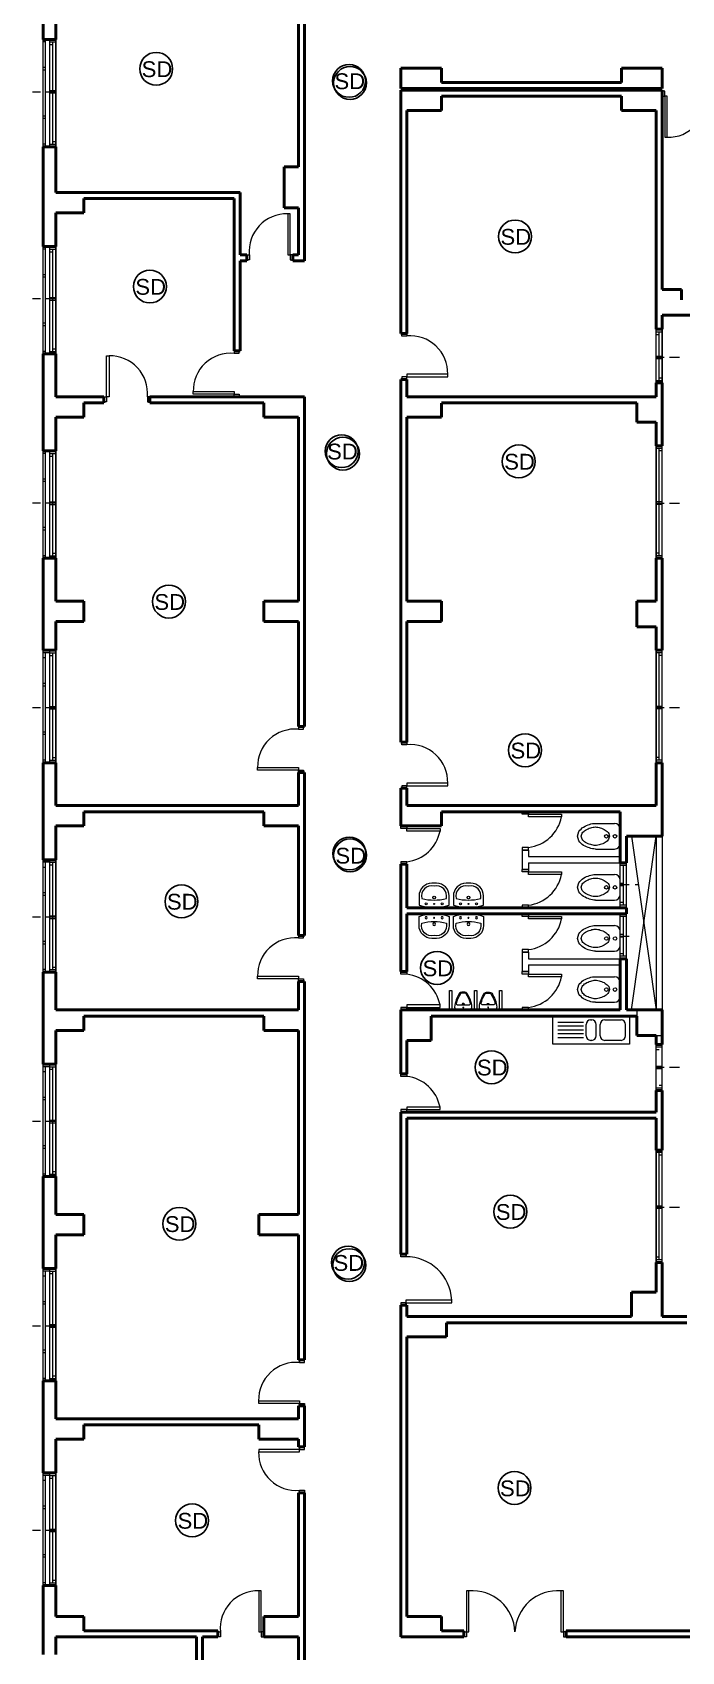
# Model space of a CAD drawing. Extents: x -24 to 119, y -16 to 95.
# Drawn here: x -0.21 to 12.5, y 9.56 to 41.25 of the extents above; entities that cross this region are included whole.
import ezdxf

# ---------------------------------------------------------------- set-up
doc = ezdxf.new("R2010")
doc.units = 0
doc.header["$LTSCALE"] = 0.8
doc.header["$MEASUREMENT"] = 0
doc.linetypes.add('HIDDEN', pattern=[0.375, 0.25, -0.125])
doc.layers.get('0').update_dxf_attribs({"linetype": 'CONTINUOUS', "lineweight": 20})
for name, color, linetype, lineweight in [('2-COL', 6, 'CONTINUOUS', 20), ('DOOR', 1, 'CONTINUOUS', 20), ('WALL Part', 3, 'CONTINUOUS', 20), ('Walls', 1, 'CONTINUOUS', 50), ('WC', 3, 'CONTINUOUS', 20), ('WIN', 1, 'CONTINUOUS', 15)]:
    doc.layers.add(name, color=color, linetype=linetype, lineweight=lineweight)
doc.layers.add('FAS', color=4, linetype='CONTINUOUS')
doc.styles.add('ROMANS', font='arial.ttf', dxfattribs={"width": 1.15, "height": 0.2})

# ---------------------------------------------------------------- blocks, each defined once
blk = doc.blocks.new('BD2')
for p, q in [((0.09, 0), (-0.09, 0)), ((-0.162, -0.315), (-0.162, -0.072)), ((0.162, -0.315), (0.162, -0.072))]:
    blk.add_line(p, q)
blk.add_lwpolyline([(-0.117, -0.315, -0.090619), (-0.106, -0.255, -0.076271), (-0.078, -0.19, -0.09883), (-0.036, -0.145), (-0.001, -0.136), (0.039, -0.148, -0.099446), (0.078, -0.19, -0.076271), (0.106, -0.255, -0.090619), (0.117, -0.315, -0.090619), (0.106, -0.375, -0.076271), (0.078, -0.44, -0.099446), (0.039, -0.482), (0, -0.494), (-0.039, -0.482, -0.099446), (-0.078, -0.44, -0.076271), (-0.106, -0.375, -0.090619)], format="xyb", close=True)
blk.add_lwpolyline([(0.162, -0.315, -0.000019), (0.162, -0.315, -0.087733), (0.149, -0.389, -0.074053), (0.116, -0.464, -0.109817), (0.058, -0.523), (0, -0.541), (-0.058, -0.523, -0.109817), (-0.116, -0.464, -0.074053), (-0.149, -0.389, -0.087733), (-0.162, -0.315, -0.087733)], format="xyb")
for centre in [(0.001, -0.067), (0.001, -0.176)]:
    blk.add_circle(centre, 0.0225)
for centre, start, end in [((-0.09, -0.072), 90, 180), ((0.09, -0.072), 360, 90)]:
    blk.add_arc(centre, 0.072, start, end)
blk = doc.blocks.new('A$C45795200')
for p, q in [((0, 0.12), (0, -0.12)), ((0.063, 0), (0.037, 0)), ((0.05, 0), (0.05, 0.011)), ((0.05, 0.011), (0.05, -0.012)), ((0.1, 0.114), (0.1, -0.114)), ((0.33, -0.03), (0.33, 0.03)), ((0.35, -0.03), (0.35, 0.03)), ((0, -0.044), (-0.007, -0.044))]:
    blk.add_line(p, q)
blk.add_circle((0.05, 0), 0.00697)
for centre, radius, start, end in [((0.05, 0.12), 0.05, 84.4274, 180), ((-0.002, -0.415), 0.588, 55.7905, 84.4274), ((0.154, 0.091), 0.0582, 73.8512, 157.0754), ((0.104, 0), 0.0245, 260.8971, 99.1029), ((0.104, 0), 0.0225, 260.8971, 99.1029), ((-0.002, -0.415), 0.568, 55.7905, 77.4754), ((0.3, 0.03), 0.03, 360, 55.7905), ((0.3, 0.03), 0.05, 360, 55.7905), ((0.05, -0.12), 0.05, 180, 275.5726), ((-0.002, 0.415), 0.588, 275.5726, 304.2095), ((0.154, -0.091), 0.0582, 202.9246, 286.1488), ((-0.002, 0.415), 0.568, 282.5246, 304.2095), ((0.3, -0.03), 0.03, 304.2095, 360), ((0.3, -0.03), 0.05, 304.2095, 360)]:
    blk.add_arc(centre, radius, start, end)
blk = doc.blocks.new('A$C455E5B58')
for p, q in [((0.045, 0.48), (-0.045, 0.48)), ((-0.295, 0.23), (-0.295, 0.05)), ((0.295, 0.05), (0.295, 0.23))]:
    blk.add_line(p, q)
for centre, radius in [((-0.158, 0.075), 0.02), ((0, 0.2), 0.025), ((0, 0.075), 0.01), ((0.158, 0.075), 0.02)]:
    blk.add_circle(centre, radius)
for centre, radius, start, end in [((-0.045, 0.23), 0.25, 90, 180), ((-0.045, 0.23), 0.2, 76.9971, 193.7173), ((0.045, 0.23), 0.2, 346.2827, 103.0029), ((0.045, 0.23), 0.25, 0, 90), ((0, 0.895), 0.895, 250.7605, 289.2395), ((0, 1.045), 0.895, 254.4967, 285.5033)]:
    blk.add_arc(centre, radius, start, end)

msp = doc.modelspace()

# ---------------------------------------------------------------- linework, layer by layer
at = {"layer": '2-COL'}
msp.add_lwpolyline([(11.62, 21.62), (12.12, 21.62), (12.12, 22.12), (11.62, 22.12)], close=True, dxfattribs=at)
at = {"layer": 'DOOR'}
for p, q in [((12.17, 40.1), (12.12, 40.1)), ((12.12, 40), (12.17, 40)), ((12.17, 40), (12.17, 40.1)), ((3.988, 36.898), (4.038, 36.898)), ((4.038, 36.798), (3.988, 36.798)), ((4.038, 36.898), (4.038, 36.798)), ((4.888, 36.898), (4.838, 36.898)), ((4.838, 36.898), (4.838, 36.798)), ((4.838, 36.798), (4.888, 36.798)), ((7.02, 35.309), (7.02, 35.359)), ((7.12, 35.309), (7.02, 35.309)), ((7.12, 35.359), (7.12, 35.309)), ((3.74, 35.02), (3.74, 34.97)), ((3.74, 34.97), (3.84, 34.97)), ((3.84, 34.97), (3.84, 35.02)), ((7.02, 34.509), (7.02, 34.459)), ((7.12, 34.509), (7.02, 34.509)), ((7.12, 34.459), (7.12, 34.509)), ((1.192, 34.12), (1.242, 34.12)), ((1.242, 34.02), (1.192, 34.02)), ((1.242, 34.12), (1.242, 34.02)), ((2.092, 34.12), (2.042, 34.12)), ((2.042, 34.12), (2.042, 34.02)), ((2.042, 34.02), (2.092, 34.02)), ((3.74, 34.12), (3.74, 34.17)), ((3.74, 34.17), (3.84, 34.17)), ((3.84, 34.17), (3.84, 34.12)), ((5, 27.664), (5, 27.614)), ((5, 27.614), (5.1, 27.614)), ((5.1, 27.614), (5.1, 27.664)), ((7.02, 27.309), (7.02, 27.359)), ((7.12, 27.309), (7.02, 27.309)), ((7.12, 27.359), (7.12, 27.309)), ((5, 26.764), (5, 26.814)), ((5, 26.814), (5.1, 26.814)), ((5.1, 26.814), (5.1, 26.764)), ((7.02, 26.509), (7.02, 26.459)), ((7.12, 26.509), (7.02, 26.509)), ((7.12, 26.459), (7.12, 26.509)), ((9.38, 25.95), (9.38, 26)), ((9.5, 26), (9.5, 25.95)), ((7, 25.67), (7, 25.72)), ((7.12, 25.67), (7, 25.67)), ((7.12, 25.72), (7.12, 25.67)), ((9.5, 25.95), (9.38, 25.95)), ((9.38, 25.3), (9.38, 25.25)), ((9.5, 25.3), (9.38, 25.3)), ((9.5, 25.25), (9.5, 25.3)), ((7, 25.02), (7, 24.97)), ((7.12, 25.02), (7, 25.02)), ((7.12, 24.97), (7.12, 25.02)), ((9.38, 24.82), (9.38, 24.87)), ((9.5, 24.82), (9.38, 24.82)), ((9.5, 24.87), (9.5, 24.82)), ((9.38, 24.17), (9.38, 24.12)), ((9.5, 24.17), (9.38, 24.17)), ((9.5, 24.12), (9.5, 24.17)), ((9.38, 23.95), (9.38, 24)), ((9.5, 23.95), (9.38, 23.95)), ((9.5, 24), (9.5, 23.95)), ((5, 23.579), (5, 23.529)), ((5, 23.529), (5.1, 23.529)), ((5.1, 23.529), (5.1, 23.579)), ((9.38, 23.3), (9.38, 23.25)), ((9.5, 23.3), (9.38, 23.3)), ((9.5, 23.25), (9.5, 23.3)), ((7, 22.82), (7, 22.87)), ((7.12, 22.82), (7, 22.82)), ((7.12, 22.87), (7.12, 22.82)), ((9.38, 22.82), (9.38, 22.87)), ((9.5, 22.82), (9.38, 22.82)), ((9.5, 22.87), (9.5, 22.82)), ((5, 22.679), (5, 22.729)), ((5, 22.729), (5.1, 22.729)), ((5.1, 22.729), (5.1, 22.679)), ((7, 22.17), (7, 22.12)), ((7.12, 22.17), (7, 22.17)), ((7.12, 22.12), (7.12, 22.17)), ((9.38, 22.17), (9.38, 22.12)), ((9.5, 22.17), (9.38, 22.17)), ((9.5, 22.12), (9.5, 22.17)), ((7, 20.82), (7, 20.87)), ((7.12, 20.82), (7, 20.82)), ((7.12, 20.87), (7.12, 20.82)), ((7, 20.17), (7, 20.12)), ((7.12, 20.17), (7, 20.17)), ((7.12, 20.12), (7.12, 20.17)), ((7, 17.291), (7, 17.341)), ((7.1, 17.291), (7, 17.291)), ((7.1, 17.341), (7.1, 17.291)), ((7, 16.391), (7, 16.341)), ((7.1, 16.391), (7, 16.391)), ((7.1, 16.341), (7.1, 16.391)), ((5.02, 15.27), (5.02, 15.22)), ((5.02, 15.22), (5.12, 15.22)), ((5.12, 15.22), (5.12, 15.27)), ((5.02, 14.37), (5.02, 14.42)), ((5.02, 14.42), (5.12, 14.42)), ((5.12, 14.42), (5.12, 14.37)), ((5.02, 13.57), (5.02, 13.52)), ((5.02, 13.52), (5.12, 13.52)), ((5.12, 13.52), (5.12, 13.57)), ((5.02, 12.67), (5.02, 12.72)), ((5.02, 12.72), (5.12, 12.72)), ((5.12, 12.72), (5.12, 12.67)), ((3.42, 9.95), (3.47, 9.95)), ((3.47, 9.85), (3.42, 9.85)), ((3.47, 9.95), (3.47, 9.85)), ((4.32, 9.95), (4.27, 9.95)), ((4.27, 9.95), (4.27, 9.85)), ((4.27, 9.85), (4.32, 9.85)), ((8.237, 9.95), (8.287, 9.95)), ((8.287, 9.85), (8.237, 9.85)), ((8.287, 9.95), (8.287, 9.85)), ((10.237, 9.95), (10.187, 9.95)), ((10.187, 9.95), (10.187, 9.85)), ((10.187, 9.85), (10.237, 9.85))]:
    msp.add_line(p, q, dxfattribs=at)
for points in [[(12.17, 39.2), (12.22, 39.2), (12.22, 40), (12.17, 40)], [(4.838, 37.698), (4.788, 37.698), (4.788, 36.898), (4.838, 36.898)], [(1.242, 34.92), (1.292, 34.92), (1.292, 34.12), (1.242, 34.12)], [(7.92, 34.509), (7.92, 34.559), (7.12, 34.559), (7.12, 34.509)], [(2.94, 34.17), (2.94, 34.22), (3.74, 34.22), (3.74, 34.17)], [(4.2, 26.814), (4.2, 26.864), (5, 26.864), (5, 26.814)], [(7.92, 26.509), (7.92, 26.559), (7.12, 26.559), (7.12, 26.509)], [(7.77, 25.67), (7.77, 25.62), (7.12, 25.62), (7.12, 25.67)], [(10.15, 25.95), (10.15, 25.9), (9.5, 25.9), (9.5, 25.95)], [(10.15, 24.82), (10.15, 24.77), (9.5, 24.77), (9.5, 24.82)], [(10.15, 23.95), (10.15, 23.9), (9.5, 23.9), (9.5, 23.95)], [(10.15, 22.82), (10.15, 22.77), (9.5, 22.77), (9.5, 22.82)], [(4.2, 22.729), (4.2, 22.779), (5, 22.779), (5, 22.729)], [(7.77, 22.17), (7.77, 22.22), (7.12, 22.22), (7.12, 22.17)], [(7.77, 20.17), (7.77, 20.22), (7.12, 20.22), (7.12, 20.17)], [(8, 16.391), (8, 16.441), (7.1, 16.441), (7.1, 16.391)], [(4.22, 14.42), (4.22, 14.47), (5.02, 14.47), (5.02, 14.42)], [(4.22, 13.52), (4.22, 13.47), (5.02, 13.47), (5.02, 13.52)], [(4.27, 10.75), (4.22, 10.75), (4.22, 9.95), (4.27, 9.95)], [(8.337, 10.75), (8.287, 10.75), (8.287, 9.95), (8.337, 9.95)], [(10.187, 10.75), (10.137, 10.75), (10.137, 9.95), (10.187, 9.95)]]:
    msp.add_lwpolyline(points, close=True, dxfattribs=at)
for centre, radius, start, end in [((12.24, 39.932), 0.733, 268.4075, 5.2877), ((4.767, 36.966), 0.733, 88.4075, 185.2877), ((7.188, 34.58), 0.733, 358.4075, 95.2877), ((1.312, 34.188), 0.733, 354.7123, 91.5925), ((3.672, 34.24), 0.733, 84.7123, 181.5925), ((4.932, 26.884), 0.733, 84.7123, 181.5925), ((7.188, 26.58), 0.733, 358.4075, 95.2877), ((9.41, 26.05), 0.755, 276.8684, 348.5504), ((7.03, 25.77), 0.755, 276.8684, 348.5504), ((9.41, 24.92), 0.755, 276.8684, 348.5504), ((9.41, 24.05), 0.755, 276.8684, 348.5504), ((4.932, 22.799), 0.733, 84.7123, 181.5925), ((7.03, 22.07), 0.755, 11.4496, 83.1316), ((9.41, 22.92), 0.755, 276.8684, 348.5504), ((7.03, 20.07), 0.755, 11.4496, 83.1316), ((7.101, 16.391), 0.9, 3.1847, 90.0885), ((4.952, 14.49), 0.733, 84.7123, 181.5925), ((4.952, 13.45), 0.733, 178.4075, 275.2877), ((4.2, 10.018), 0.733, 88.4075, 185.2877), ((8.403, 9.918), 0.835, 2.2138, 94.5192), ((10.072, 9.918), 0.835, 85.4808, 177.7862)]:
    msp.add_arc(centre, radius, start, end, dxfattribs=at)
at = {"layer": 'FAS'}
for centre in [(2.214, 40.538), (5.989, 40.302), (6.008, 40.261), (9.239, 37.257), (2.091, 36.277), (5.845, 33.055), (5.869, 33.006), (9.312, 32.855), (2.464, 30.111), (9.435, 27.202), (5.996, 25.181), (6.008, 25.146), (2.709, 24.244), (7.712, 22.942), (8.778, 20.999), (9.147, 18.172), (2.668, 17.935), (5.97, 17.175), (5.994, 17.126), (9.229, 12.765), (2.917, 12.13)]:
    msp.add_circle(centre, 0.322, dxfattribs=at)
at = {"layer": 'WALL Part'}
for p, q in [((9.38, 25.25), (9.38, 24.87)), ((9.38, 25.25), (9.5, 25.25)), ((9.38, 25.25), (9.38, 24.87)), ((9.5, 25.25), (9.38, 25.25)), ((9.38, 25.25), (9.5, 25.25)), ((9.5, 25.25), (9.38, 25.25)), ((9.5, 25.25), (9.5, 25.12)), ((9.5, 25.12), (11.3, 25.12)), ((9.38, 24.87), (9.5, 24.87)), ((9.38, 24.87), (9.5, 24.87)), ((9.5, 24.87), (9.38, 24.87)), ((9.5, 25), (11.3, 25)), ((9.5, 25), (9.5, 24.87)), ((9.38, 23.25), (9.38, 22.87)), ((9.38, 23.25), (9.5, 23.25)), ((9.38, 23.25), (9.38, 22.87)), ((9.38, 23.25), (9.5, 23.25)), ((9.5, 23.25), (9.38, 23.25)), ((9.38, 23.25), (9.5, 23.25)), ((9.5, 23.25), (9.38, 23.25)), ((9.5, 23.25), (9.5, 23.12)), ((9.38, 22.87), (9.5, 22.87)), ((9.38, 22.87), (9.5, 22.87)), ((9.38, 22.87), (9.5, 22.87)), ((9.5, 22.87), (9.38, 22.87)), ((9.5, 23.12), (11.3, 23.12)), ((9.5, 23), (11.3, 23)), ((9.5, 23), (9.5, 22.87))]:
    msp.add_line(p, q, dxfattribs=at)
at = {"layer": 'Walls'}
for p, q in [((0, 42.11), (0, 41.113)), ((5.12, 42.11), (5.12, 36.778)), ((0.25, 41.71), (0.25, 41.113)), ((5, 41.71), (5, 38.62)), ((0, 41.113), (0.25, 41.113)), ((0.25, 41.113), (0.13, 41.113)), ((0.25, 41.113), (0.13, 41.113)), ((7.8, 40.55), (7, 40.55)), ((7, 40.55), (7, 40.15)), ((7.8, 40.27), (7.8, 40.55)), ((7.8, 40.27), (11.32, 40.27)), ((11.32, 40.27), (11.32, 40.55)), ((11.32, 40.55), (12.12, 40.55)), ((12.12, 40.55), (12.12, 40.15)), ((7, 40.15), (12.12, 40.15)), ((7, 35.359), (7, 40.12)), ((12.12, 40.12), (7, 40.12)), ((11.32, 40), (7.8, 40)), ((7.8, 40), (7.8, 39.72)), ((11.32, 39.72), (11.32, 40)), ((12.12, 40.12), (12.12, 36.22)), ((7.12, 35.359), (7.12, 39.72)), ((7.8, 39.72), (7.12, 39.72)), ((12, 39.72), (11.32, 39.72)), ((12, 39.72), (12, 35.44)), ((0, 39.013), (0, 37.059)), ((0.25, 39.013), (0, 39.013)), ((0.25, 39.013), (0.13, 39.013)), ((0.13, 39.013), (0.25, 39.013)), ((0.25, 39.013), (0.25, 38.12)), ((5, 38.62), (4.72, 38.62)), ((4.72, 38.62), (4.72, 37.82)), ((0.25, 38.12), (3.86, 38.12)), ((3.86, 38.12), (3.86, 36.898)), ((0.25, 37.72), (0.25, 37.059)), ((0.8, 37.72), (0.25, 37.72)), ((0.8, 38), (3.74, 38)), ((0.8, 38), (0.8, 37.72)), ((3.74, 38), (3.74, 35.02)), ((4.72, 37.82), (5, 37.82)), ((5, 37.82), (5, 36.898)), ((0, 37.059), (0.25, 37.059)), ((0.25, 37.059), (0.13, 37.059)), ((0.25, 37.059), (0.13, 37.059)), ((3.988, 36.898), (3.86, 36.898)), ((3.988, 36.778), (3.86, 36.778)), ((3.86, 36.778), (3.86, 35.02)), ((3.988, 36.778), (3.988, 36.898)), ((4.888, 36.898), (4.888, 36.778)), ((4.888, 36.898), (5, 36.898)), ((4.888, 36.778), (5.12, 36.778)), ((12.5, 36.22), (12.12, 36.22)), ((12.5, 36.02), (12.5, 36.22)), ((12.12, 35.72), (12.12, 35.44)), ((12.12, 35.72), (14.145, 35.72)), ((7, 35.359), (7.12, 35.359)), ((12, 35.44), (12.12, 35.44)), ((12.12, 35.44), (12, 35.44)), ((12.12, 35.44), (12, 35.44)), ((12.12, 35.44), (12, 35.44)), ((12, 35.44), (12.12, 35.44)), ((12.12, 35.44), (12, 35.44)), ((12.12, 35.44), (12, 35.44)), ((0, 34.959), (0, 33.059)), ((0.25, 34.959), (0, 34.959)), ((0.25, 34.959), (0.13, 34.959)), ((0.13, 34.959), (0.25, 34.959)), ((0.25, 34.959), (0.25, 34.12)), ((3.86, 35.02), (3.74, 35.02)), ((7, 27.359), (7, 34.459)), ((7.12, 34.459), (7, 34.459)), ((7.12, 34.12), (7.12, 34.459)), ((12, 34.39), (12.12, 34.39)), ((12.12, 34.39), (12, 34.39)), ((12.12, 34.39), (12, 34.39)), ((12.12, 34.39), (12, 34.39)), ((12, 34.39), (12.12, 34.39)), ((12.12, 34.39), (12, 34.39)), ((12, 34.39), (12.12, 34.39)), ((12, 34.39), (12, 34.12)), ((12.12, 34.39), (12.12, 33.159)), ((1.192, 34.12), (0.25, 34.12)), ((1.192, 34), (0.8, 34)), ((0.8, 34), (0.8, 33.72)), ((1.192, 34.12), (1.192, 34)), ((5.12, 34.12), (2.092, 34.12)), ((2.092, 34), (2.092, 34.12)), ((4.32, 34), (2.092, 34)), ((3.74, 34.12), (3.86, 34.12)), ((4.32, 33.72), (4.32, 34)), ((5.12, 34.12), (5.12, 27.664)), ((7.12, 34.12), (12, 34.12)), ((7.8, 34), (11.62, 34)), ((7.8, 33.997), (7.8, 33.72)), ((11.62, 33.62), (11.62, 34)), ((0.25, 33.72), (0.25, 33.059)), ((0.8, 33.72), (0.25, 33.72)), ((5, 33.72), (4.32, 33.72)), ((5, 33.72), (5, 30.12)), ((7.12, 30.12), (7.12, 33.72)), ((7.8, 33.72), (7.12, 33.72)), ((12, 33.62), (11.62, 33.62)), ((12, 33.62), (12, 33.159)), ((0, 33.059), (0.25, 33.059)), ((0.25, 33.059), (0.13, 33.059)), ((0.25, 33.059), (0.13, 33.059)), ((12.12, 33.159), (12, 33.159)), ((12, 33.159), (12.12, 33.159)), ((12, 33.159), (12.12, 33.159)), ((0, 30.959), (0, 29.159)), ((0.25, 30.959), (0, 30.959)), ((0.25, 30.959), (0.13, 30.959)), ((0.13, 30.959), (0.25, 30.959)), ((0.25, 30.959), (0.25, 30.12)), ((12, 30.959), (12, 30.12)), ((12, 30.959), (12.12, 30.959)), ((12, 30.959), (12.12, 30.959)), ((12.12, 30.959), (12, 30.959)), ((12.12, 30.959), (12.12, 29.159)), ((0.25, 30.12), (0.8, 30.12)), ((0.8, 30.12), (0.8, 29.72)), ((5, 30.12), (4.32, 30.12)), ((4.32, 30.12), (4.32, 29.72)), ((7.12, 30.12), (7.8, 30.12)), ((7.8, 30.12), (7.8, 29.72)), ((12, 30.12), (11.62, 30.12)), ((11.62, 30.12), (11.62, 29.62)), ((0.25, 29.72), (0.25, 29.159)), ((0.8, 29.72), (0.25, 29.72)), ((4.32, 29.72), (5, 29.72)), ((5, 29.72), (5, 27.664)), ((7.12, 27.359), (7.12, 29.72)), ((7.8, 29.72), (7.12, 29.72)), ((11.62, 29.62), (12, 29.62)), ((12, 29.62), (12, 29.159)), ((0, 29.159), (0.25, 29.159)), ((0.25, 29.159), (0.13, 29.159)), ((0.25, 29.159), (0.13, 29.159)), ((12.12, 29.159), (12, 29.159)), ((12, 29.159), (12.12, 29.159)), ((12, 29.159), (12.12, 29.159)), ((5.12, 27.664), (5, 27.664)), ((7, 27.359), (7.12, 27.359)), ((0, 26.959), (0, 25.059)), ((0.25, 26.959), (0, 26.959)), ((0.25, 26.959), (0.13, 26.959)), ((0.13, 26.959), (0.25, 26.959)), ((0.25, 26.959), (0.25, 26.12)), ((12, 26.959), (12.12, 26.959)), ((12, 26.959), (12.12, 26.959)), ((12.12, 26.959), (12, 26.959)), ((12, 26.959), (12, 26.12)), ((12.12, 26.959), (12.12, 25.52)), ((5, 26.764), (5.12, 26.764)), ((5, 26.764), (5, 26.12)), ((5.12, 26.764), (5.12, 23.579)), ((7, 25.72), (7, 26.459)), ((7.12, 26.459), (7, 26.459)), ((7.12, 26.12), (7.12, 26.459)), ((5, 26.12), (0.25, 26.12)), ((4.32, 26), (0.8, 26)), ((0.8, 26), (0.8, 25.72)), ((4.32, 25.72), (4.32, 26)), ((12, 26.12), (7.12, 26.12)), ((11.3, 26), (7.8, 26)), ((7.8, 26), (7.8, 25.72)), ((9.38, 26), (9.5, 26)), ((9.5, 26), (9.38, 26)), ((11.3, 26), (11.3, 25)), ((0.25, 25.72), (0.25, 25.059)), ((0.8, 25.72), (0.25, 25.72)), ((5, 25.72), (4.32, 25.72)), ((5, 23.579), (5, 25.72)), ((7.8, 25.72), (7, 25.72)), ((11.42, 25.52), (12.12, 25.52)), ((11.42, 25), (11.42, 25.52)), ((0, 25.059), (0.25, 25.059)), ((0.25, 25.059), (0.13, 25.059)), ((0.25, 25.059), (0.13, 25.059)), ((7.12, 24.97), (7, 24.97)), ((7, 24.97), (7.12, 24.97)), ((7.12, 24.97), (7, 24.97)), ((7, 22.87), (7, 24.97)), ((7.12, 24.12), (7.12, 24.97)), ((11.3, 25), (11.42, 25)), ((11.42, 24.12), (7.12, 24.12)), ((9.5, 24.12), (9.38, 24.12)), ((9.38, 24.12), (9.5, 24.12)), ((9.5, 24.12), (9.38, 24.12)), ((11.42, 24.12), (11.42, 24)), ((11.3, 24), (7.12, 24)), ((7.12, 22.87), (7.12, 24)), ((9.38, 24), (9.5, 24)), ((9.5, 24), (9.38, 24)), ((11.3, 24), (11.42, 24)), ((5.12, 23.579), (5, 23.579)), ((0, 22.859), (0, 21.059)), ((0.25, 22.859), (0, 22.859)), ((0, 22.859), (0.25, 22.859)), ((0.25, 22.859), (0.13, 22.859)), ((0.25, 22.859), (0.25, 22.12)), ((7.12, 22.87), (7, 22.87)), ((7, 22.87), (7.12, 22.87)), ((7.12, 22.87), (7, 22.87)), ((11.3, 23.12), (11.3, 22.12)), ((11.3, 23.12), (11.42, 23.12)), ((11.42, 23.12), (11.42, 22.12)), ((5, 22.12), (5, 22.679)), ((5, 22.679), (5.12, 22.679)), ((5.12, 15.27), (5.12, 22.679)), ((5, 22.12), (0.25, 22.12)), ((4.32, 22), (0.8, 22)), ((0.8, 22), (0.8, 21.72)), ((4.32, 21.72), (4.32, 22)), ((7, 22.12), (11.3, 22.12)), ((7, 20.87), (7, 22.12)), ((7.6, 22), (11.62, 22)), ((7.6, 22), (7.6, 21.52)), ((9.5, 22.12), (9.38, 22.12)), ((9.38, 22.12), (9.5, 22.12)), ((9.5, 22.12), (9.38, 22.12)), ((11.42, 22.12), (12.12, 22.12)), ((11.62, 21.62), (11.62, 22)), ((12.12, 21.445), (12.12, 22.12)), ((0.25, 21.72), (0.25, 21.059)), ((0.8, 21.72), (0.25, 21.72)), ((5, 21.72), (4.32, 21.72)), ((5, 18.12), (5, 21.72)), ((12, 21.62), (11.62, 21.62)), ((12, 21.445), (12, 21.62)), ((7.12, 20.87), (7.12, 21.52)), ((7.6, 21.52), (7.12, 21.52)), ((12, 21.445), (12.12, 21.445)), ((0, 21.059), (0.25, 21.059)), ((0.25, 21.059), (0.13, 21.059)), ((0.25, 21.059), (0.13, 21.059)), ((7.12, 20.87), (7, 20.87)), ((7, 20.87), (7.12, 20.87)), ((7.12, 20.87), (7, 20.87)), ((12, 20.545), (12, 20.12)), ((12.12, 20.545), (12, 20.545)), ((12.12, 20.545), (12, 20.545)), ((12, 20.545), (12.12, 20.545)), ((12.12, 20.545), (12.12, 19.379)), ((7, 20.12), (7.12, 20.12)), ((7.12, 20.12), (7, 20.12)), ((7, 17.341), (7, 20.12)), ((7.12, 20.12), (12, 20.12)), ((7.12, 20), (12, 20)), ((7.12, 17.341), (7.12, 20)), ((12, 20), (12, 19.379)), ((12.12, 19.379), (12, 19.379)), ((12, 19.379), (12.12, 19.379)), ((12, 19.379), (12.12, 19.379)), ((0, 18.859), (0, 17.82)), ((0.25, 18.859), (0, 18.859)), ((0, 18.859), (0.25, 18.859)), ((0.25, 18.859), (0.13, 18.859)), ((0.25, 18.859), (0.25, 18.12)), ((0.25, 18.12), (0.8, 18.12)), ((0.8, 18.12), (0.8, 17.72)), ((5, 18.12), (4.22, 18.12)), ((4.22, 18.12), (4.22, 17.72)), ((0, 17.82), (0, 17.059)), ((0.25, 17.72), (0.25, 17.059)), ((0.8, 17.72), (0.25, 17.72)), ((4.22, 17.72), (5, 17.72)), ((5, 15.27), (5, 17.72)), ((7, 17.341), (7.12, 17.341)), ((12, 17.179), (12.12, 17.179)), ((12, 17.179), (12.12, 17.179)), ((12.12, 17.179), (12, 17.179)), ((12, 17.179), (12, 16.6)), ((12.12, 17.179), (12.12, 16.12)), ((0, 17.059), (0.25, 17.059)), ((0.25, 17.059), (0.13, 17.059)), ((0.25, 17.059), (0.13, 17.059)), ((12, 16.6), (11.52, 16.6)), ((11.52, 16.6), (11.52, 16.12)), ((7, 15.333), (7, 16.341)), ((7, 16.341), (7.12, 16.341)), ((7.12, 16.12), (7.12, 16.341)), ((7.12, 16.12), (11.52, 16.12)), ((7.9, 16), (12.6, 16)), ((7.9, 16), (7.9, 15.72)), ((12.12, 16.12), (12.6, 16.12)), ((7.12, 15.333), (7.12, 15.72)), ((7.9, 15.72), (7.12, 15.72)), ((5.12, 15.27), (5, 15.27)), ((7, 9.85), (7, 15.333)), ((7.12, 10.25), (7.12, 15.333)), ((0, 14.12), (0, 14.859)), ((0.25, 14.859), (0, 14.859)), ((0, 14.859), (0.25, 14.859)), ((0.25, 14.859), (0.13, 14.859)), ((0.25, 14.12), (0.25, 14.859)), ((5, 14.12), (5, 14.37)), ((5.12, 14.37), (5, 14.37)), ((5.12, 13.57), (5.12, 14.37)), ((0, 14.12), (0, 13.059)), ((5, 14.12), (0.25, 14.12)), ((4.22, 14), (0.8, 14)), ((0.8, 14), (0.8, 13.72)), ((4.22, 13.72), (4.22, 14)), ((0.25, 13.72), (0.25, 13.059)), ((0.8, 13.72), (0.25, 13.72)), ((5, 13.72), (4.22, 13.72)), ((5, 13.57), (5, 13.72)), ((5.12, 13.57), (5, 13.57)), ((0, 13.059), (0.25, 13.059)), ((0.25, 13.059), (0.13, 13.059)), ((0.25, 13.059), (0.13, 13.059)), ((5, 10.25), (5, 12.67)), ((5.12, 12.67), (5, 12.67)), ((5.12, 12.67), (5.12, 7.27)), ((0, 10.859), (0, 9.509)), ((0.25, 10.859), (0, 10.859)), ((0, 10.859), (0.25, 10.859)), ((0.25, 10.859), (0.13, 10.859)), ((0.25, 10.859), (0.25, 10.25)), ((0.8, 10.25), (0.25, 10.25)), ((0.8, 9.97), (0.8, 10.25)), ((5, 10.25), (4.32, 10.25)), ((4.32, 10.25), (4.32, 9.85)), ((7.12, 10.25), (7.8, 10.25)), ((7.8, 10.25), (7.8, 9.97)), ((0.25, 9.85), (0.25, 9.509)), ((3, 9.85), (0.25, 9.85)), ((3.42, 9.97), (0.8, 9.97)), ((3, 9.85), (3, 8.02)), ((3.42, 9.85), (3.12, 9.85)), ((3.12, 9.85), (3.12, 8.02)), ((3.42, 9.85), (3.42, 9.97)), ((4.32, 9.85), (5, 9.85)), ((5, 9.85), (5, 7.15)), ((8.237, 9.85), (7, 9.85)), ((8.237, 9.97), (7.8, 9.97)), ((8.237, 9.85), (8.237, 9.97)), ((8.237, 9.85), (8.237, 9.97)), ((8.237, 9.85), (8.237, 9.97)), ((14.924, 9.97), (10.237, 9.97)), ((10.237, 9.85), (10.237, 9.97)), ((10.237, 9.85), (10.237, 9.97)), ((15.306, 9.85), (10.237, 9.85))]:
    msp.add_line(p, q, dxfattribs=at)
at = {"layer": 'WC'}
for p, q in [((11.52, 22.12), (12, 25.52)), ((11.52, 25.52), (12, 22.12)), ((12, 25.52), (12, 24.12)), ((12.12, 25.52), (12.12, 22.12)), ((12, 24.175), (12, 22.12)), ((7.956, 22.498), (8.003, 22.498)), ((7.956, 22.12), (7.956, 22.498)), ((8.003, 22.498), (8.003, 22.12)), ((8.445, 22.498), (8.492, 22.498)), ((8.445, 22.12), (8.445, 22.498)), ((8.492, 22.498), (8.492, 22.12)), ((8.934, 22.498), (8.981, 22.498)), ((8.934, 22.12), (8.934, 22.498)), ((8.981, 22.498), (8.981, 22.12)), ((9.979, 21.45), (9.979, 22)), ((9.979, 22), (11.479, 22)), ((10.579, 21.875), (10.079, 21.875)), ((10.719, 21.925), (10.739, 21.925)), ((10.994, 21.925), (11.314, 21.925)), ((11.479, 22), (11.479, 21.45)), ((10.579, 21.8), (10.079, 21.8)), ((10.579, 21.725), (10.079, 21.725)), ((10.579, 21.65), (10.079, 21.65)), ((10.579, 21.575), (10.079, 21.575)), ((10.629, 21.615), (10.629, 21.835)), ((10.829, 21.615), (10.829, 21.835)), ((10.904, 21.615), (10.904, 21.835)), ((11.404, 21.615), (11.404, 21.835)), ((11.479, 21.45), (9.979, 21.45)), ((10.739, 21.525), (10.719, 21.525)), ((11.314, 21.525), (10.994, 21.525))]:
    msp.add_line(p, q, dxfattribs=at)
for centre, start, end in [((10.719, 21.835), 90, 180), ((10.739, 21.835), 0, 90), ((10.994, 21.835), 90, 180), ((11.314, 21.835), 360, 90), ((10.719, 21.615), 180, 270), ((10.739, 21.615), 270, 360), ((10.994, 21.615), 180, 270), ((11.314, 21.615), 270, 360)]:
    msp.add_arc(centre, 0.09, start, end, dxfattribs=at)
at = {"layer": 'WIN'}
for p, q in [((0, 39.013), (0, 41.113)), ((0.05, 41.063), (0, 41.063)), ((0.05, 39.013), (0.05, 41.113)), ((0.13, 39.013), (0.13, 41.113)), ((0.13, 39.013), (0.13, 41.113)), ((0.13, 41.013), (0.13, 41.113)), ((0.25, 41.113), (0.13, 41.113)), ((0.13, 41.063), (0.25, 41.063)), ((0.13, 41.013), (0.19, 41.013)), ((0.13, 39.063), (0.13, 41.013)), ((0.19, 39.063), (0.19, 41.063)), ((0.25, 41.113), (0.25, 39.013)), ((0.25, 41.113), (0.25, 39.013)), ((0.25, 41.063), (0.25, 41.113)), ((0.25, 39.013), (0.25, 41.063)), ((0.05, 40.563), (0, 40.563)), ((0.05, 40.513), (0, 40.513)), ((0.13, 40.115), (0.19, 40.115)), ((0.13, 40.065), (0.19, 40.065)), ((0.19, 40.115), (0.25, 40.115)), ((0.19, 40.065), (0.25, 40.065)), ((0.05, 39.613), (0, 39.613)), ((0.05, 39.563), (0, 39.563)), ((0.05, 39.063), (0, 39.063)), ((0.13, 39.063), (0.25, 39.063)), ((0.13, 39.013), (0.13, 39.063)), ((0.25, 39.013), (0.13, 39.013)), ((0.19, 39.113), (0.25, 39.113)), ((0, 34.959), (0, 37.059)), ((0.05, 37.009), (0, 37.009)), ((0.05, 34.959), (0.05, 37.059)), ((0.13, 34.959), (0.13, 37.059)), ((0.13, 34.959), (0.13, 37.059)), ((0.13, 36.959), (0.13, 37.059)), ((0.25, 37.059), (0.13, 37.059)), ((0.13, 37.009), (0.25, 37.009)), ((0.13, 36.959), (0.19, 36.959)), ((0.13, 35.009), (0.13, 36.959)), ((0.19, 35.009), (0.19, 37.009)), ((0.25, 37.059), (0.25, 34.959)), ((0.25, 37.059), (0.25, 34.959)), ((0.25, 37.009), (0.25, 37.059)), ((0.25, 34.959), (0.25, 37.009)), ((0.05, 36.509), (0, 36.509)), ((0.05, 36.459), (0, 36.459)), ((0.13, 36.061), (0.19, 36.061)), ((0.13, 36.011), (0.19, 36.011)), ((0.19, 36.061), (0.25, 36.061)), ((0.19, 36.011), (0.25, 36.011)), ((0.05, 35.559), (0, 35.559)), ((0.05, 35.509), (0, 35.509)), ((12, 34.39), (12, 35.44)), ((12, 34.39), (12, 35.44)), ((12, 35.34), (12, 35.44)), ((12, 34.39), (12, 35.44)), ((12, 35.39), (12.12, 35.39)), ((12, 35.34), (12.06, 35.34)), ((12, 34.44), (12, 35.34)), ((12.06, 34.44), (12.06, 35.39)), ((12.12, 35.44), (12.12, 34.39)), ((12.12, 35.44), (12.12, 34.39)), ((12.12, 35.39), (12.12, 35.44)), ((12.12, 34.39), (12.12, 35.39)), ((0.05, 35.009), (0, 35.009)), ((0.13, 35.009), (0.25, 35.009)), ((0.13, 34.959), (0.13, 35.009)), ((0.25, 34.959), (0.13, 34.959)), ((0.19, 35.059), (0.25, 35.059)), ((12, 34.917), (12.06, 34.917)), ((12, 34.867), (12.06, 34.867)), ((12.06, 34.917), (12.12, 34.917)), ((12.06, 34.867), (12.12, 34.867)), ((12, 34.44), (12.12, 34.44)), ((12, 34.39), (12, 34.44)), ((12.12, 34.39), (12, 34.39)), ((12.06, 34.49), (12.12, 34.49)), ((0, 30.959), (0, 33.059)), ((0.05, 33.009), (0, 33.009)), ((0.05, 30.959), (0.05, 33.059)), ((0.13, 30.959), (0.13, 33.059)), ((0.13, 30.959), (0.13, 33.059)), ((0.13, 32.959), (0.13, 33.059)), ((0.25, 33.059), (0.13, 33.059)), ((0.13, 33.009), (0.25, 33.009)), ((0.13, 32.959), (0.19, 32.959)), ((0.13, 31.009), (0.13, 32.959)), ((0.19, 31.009), (0.19, 33.009)), ((0.25, 33.059), (0.25, 30.959)), ((0.25, 33.059), (0.25, 30.959)), ((0.25, 33.009), (0.25, 33.059)), ((0.25, 30.959), (0.25, 33.009)), ((12, 33.159), (12, 30.959)), ((12, 33.159), (12, 30.959)), ((12, 33.109), (12, 33.159)), ((12, 33.159), (12.12, 33.159)), ((12.12, 33.109), (12, 33.109)), ((12, 30.959), (12, 33.109)), ((12.06, 31.009), (12.06, 33.109)), ((12.12, 33.059), (12.06, 33.059)), ((12.12, 30.959), (12.12, 33.159)), ((12.12, 30.959), (12.12, 33.159)), ((12.12, 33.059), (12.12, 33.159)), ((12.12, 30.959), (12.12, 33.159)), ((12.12, 31.009), (12.12, 33.059)), ((0.05, 32.509), (0, 32.509)), ((0.05, 32.459), (0, 32.459)), ((0.13, 32.061), (0.19, 32.061)), ((0.13, 32.011), (0.19, 32.011)), ((0.19, 32.061), (0.25, 32.061)), ((0.19, 32.011), (0.25, 32.011)), ((12.06, 32.061), (12, 32.061)), ((12.06, 32.011), (12, 32.011)), ((12.12, 32.061), (12.06, 32.061)), ((12.12, 32.011), (12.06, 32.011)), ((0.05, 31.559), (0, 31.559)), ((0.05, 31.509), (0, 31.509)), ((0.19, 31.059), (0.25, 31.059)), ((12.06, 31.059), (12, 31.059)), ((0.05, 31.009), (0, 31.009)), ((0.13, 31.009), (0.25, 31.009)), ((0.13, 30.959), (0.13, 31.009)), ((0.25, 30.959), (0.13, 30.959)), ((12.12, 31.009), (12, 31.009)), ((12, 30.959), (12.12, 30.959)), ((12.12, 30.959), (12.12, 31.009)), ((0, 26.959), (0, 29.159)), ((0.13, 26.959), (0.13, 29.159)), ((0.13, 26.959), (0.13, 29.159)), ((0.13, 29.059), (0.13, 29.159)), ((0.25, 29.159), (0.13, 29.159)), ((0.25, 29.159), (0.25, 26.959)), ((0.25, 29.159), (0.25, 26.959)), ((0.25, 29.109), (0.25, 29.159)), ((12, 29.159), (12, 26.959)), ((12, 29.159), (12, 26.959)), ((12, 29.109), (12, 29.159)), ((12, 29.159), (12.12, 29.159)), ((12.12, 26.959), (12.12, 29.159)), ((12.12, 26.959), (12.12, 29.159)), ((12.12, 29.059), (12.12, 29.159)), ((12.12, 26.959), (12.12, 29.159)), ((0.13, 29.109), (0, 29.109)), ((0.05, 29.009), (0, 29.009)), ((0.05, 26.959), (0.05, 29.109)), ((0.13, 29.109), (0.25, 29.109)), ((0.13, 29.059), (0.19, 29.059)), ((0.13, 27.009), (0.13, 29.059)), ((0.19, 27.009), (0.19, 29.109)), ((0.25, 26.959), (0.25, 29.109)), ((12.12, 29.109), (12, 29.109)), ((12, 26.959), (12, 29.109)), ((12.06, 27.009), (12.06, 29.109)), ((12.12, 29.059), (12.06, 29.059)), ((12.12, 27.009), (12.12, 29.059)), ((0.05, 28.509), (0, 28.509)), ((0.05, 28.459), (0, 28.459)), ((0.13, 28.061), (0.19, 28.061)), ((0.13, 28.011), (0.19, 28.011)), ((0.19, 28.061), (0.25, 28.061)), ((0.19, 28.011), (0.25, 28.011)), ((12.06, 28.061), (12, 28.061)), ((12.06, 28.011), (12, 28.011)), ((12.12, 28.061), (12.06, 28.061)), ((12.12, 28.011), (12.06, 28.011)), ((0.05, 27.559), (0, 27.559)), ((0.05, 27.509), (0, 27.509)), ((0.05, 27.009), (0, 27.009)), ((0.13, 27.009), (0.25, 27.009)), ((0.13, 26.959), (0.13, 27.009)), ((0.25, 26.959), (0.13, 26.959)), ((0.19, 27.059), (0.25, 27.059)), ((12.06, 27.059), (12, 27.059)), ((12.12, 27.009), (12, 27.009)), ((12, 26.959), (12.12, 26.959)), ((12.12, 26.959), (12.12, 27.009)), ((11.3, 25.42), (11.3, 25.52)), ((0, 22.859), (0, 25.059)), ((0.13, 22.859), (0.13, 25.059)), ((0.13, 22.859), (0.13, 25.059)), ((0.13, 24.959), (0.13, 25.059)), ((0.25, 25.059), (0.13, 25.059)), ((0.25, 25.059), (0.25, 22.859)), ((0.25, 25.059), (0.25, 22.859)), ((0.25, 25.009), (0.25, 25.059)), ((0.13, 25.009), (0, 25.009)), ((0.05, 24.909), (0, 24.909)), ((0.05, 22.859), (0.05, 25.009)), ((0.13, 25.009), (0.25, 25.009)), ((0.13, 24.959), (0.19, 24.959)), ((0.13, 22.909), (0.13, 24.959)), ((0.19, 22.909), (0.19, 25.009)), ((0.25, 22.859), (0.25, 25.009)), ((11.3, 24.12), (11.3, 25)), ((11.3, 24.95), (11.3, 25)), ((11.42, 24.95), (11.3, 24.95)), ((11.36, 24.17), (11.36, 24.95)), ((11.42, 24.12), (11.42, 25)), ((0.05, 24.409), (0, 24.409)), ((11.36, 24.596), (11.3, 24.596)), ((11.36, 24.546), (11.3, 24.546)), ((0.05, 24.359), (0, 24.359)), ((11.36, 24.22), (11.3, 24.22)), ((11.42, 24.17), (11.3, 24.17)), ((0.13, 23.961), (0.19, 23.961)), ((0.13, 23.911), (0.19, 23.911)), ((0.19, 23.961), (0.25, 23.961)), ((0.19, 23.911), (0.25, 23.911)), ((11.3, 24), (11.42, 24)), ((11.3, 23.12), (11.3, 24)), ((11.42, 23.95), (11.3, 23.95)), ((11.36, 23.17), (11.36, 23.95)), ((11.42, 23.12), (11.42, 24)), ((0.05, 23.459), (0, 23.459)), ((11.36, 23.596), (11.3, 23.596)), ((11.36, 23.546), (11.3, 23.546)), ((0.05, 23.409), (0, 23.409)), ((11.36, 23.22), (11.3, 23.22)), ((11.42, 23.17), (11.3, 23.17)), ((0.05, 22.909), (0, 22.909)), ((0.13, 22.909), (0.25, 22.909)), ((0.13, 22.859), (0.13, 22.909)), ((0.25, 22.859), (0.13, 22.859)), ((0.19, 22.959), (0.25, 22.959)), ((12, 20.595), (12, 21.52)), ((12, 21.345), (12, 21.445)), ((12, 21.395), (12.12, 21.395)), ((12, 21.345), (12.06, 21.345)), ((12.12, 20.545), (12.12, 21.52)), ((12.12, 21.395), (12.12, 21.445)), ((0, 18.859), (0, 21.059)), ((0.13, 21.009), (0, 21.009)), ((0.05, 18.859), (0.05, 21.009)), ((0.13, 18.859), (0.13, 21.059)), ((0.13, 18.859), (0.13, 21.059)), ((0.13, 20.959), (0.13, 21.059)), ((0.25, 21.059), (0.13, 21.059)), ((0.13, 21.009), (0.25, 21.009)), ((0.13, 20.959), (0.19, 20.959)), ((0.13, 18.909), (0.13, 20.959)), ((0.19, 18.909), (0.19, 21.009)), ((0.25, 21.059), (0.25, 18.859)), ((0.25, 21.059), (0.25, 18.859)), ((0.25, 21.009), (0.25, 21.059)), ((0.25, 18.859), (0.25, 21.009)), ((12, 21.022), (12.06, 21.022)), ((12, 20.972), (12.06, 20.972)), ((12.06, 21.022), (12.12, 21.022)), ((12.06, 20.972), (12.12, 20.972)), ((0.05, 20.909), (0, 20.909)), ((12.06, 20.645), (12.12, 20.645)), ((0.05, 20.409), (0, 20.409)), ((0.05, 20.359), (0, 20.359)), ((12, 20.595), (12.12, 20.595)), ((12, 20.545), (12, 20.595)), ((12.12, 20.545), (12, 20.545)), ((0.13, 19.961), (0.19, 19.961)), ((0.13, 19.911), (0.19, 19.911)), ((0.19, 19.961), (0.25, 19.961)), ((0.19, 19.911), (0.25, 19.911)), ((0.05, 19.459), (0, 19.459)), ((0.05, 19.409), (0, 19.409)), ((12, 19.379), (12, 17.179)), ((12, 19.379), (12, 17.179)), ((12, 19.329), (12, 19.379)), ((12, 19.379), (12.12, 19.379)), ((12.12, 17.179), (12.12, 19.379)), ((12.12, 17.179), (12.12, 19.379)), ((12.12, 19.279), (12.12, 19.379)), ((12.12, 17.179), (12.12, 19.379)), ((12.12, 19.329), (12, 19.329)), ((12, 17.179), (12, 19.329)), ((12.06, 17.229), (12.06, 19.329)), ((12.12, 19.279), (12.06, 19.279)), ((12.12, 17.229), (12.12, 19.279)), ((0.05, 18.909), (0, 18.909)), ((0.13, 18.909), (0.25, 18.909)), ((0.13, 18.859), (0.13, 18.909)), ((0.25, 18.859), (0.13, 18.859)), ((0.19, 18.959), (0.25, 18.959)), ((12.06, 18.281), (12, 18.281)), ((12.06, 18.231), (12, 18.231)), ((12.12, 18.281), (12.06, 18.281)), ((12.12, 18.231), (12.06, 18.231)), ((12.06, 17.279), (12, 17.279)), ((12.12, 17.229), (12, 17.229)), ((12, 17.179), (12.12, 17.179)), ((12.12, 17.179), (12.12, 17.229)), ((0, 14.859), (0, 17.059)), ((0.13, 17.009), (0, 17.009)), ((0.05, 16.909), (0, 16.909)), ((0.05, 14.859), (0.05, 17.009)), ((0.13, 14.859), (0.13, 17.059)), ((0.13, 14.859), (0.13, 17.059)), ((0.13, 16.959), (0.13, 17.059)), ((0.25, 17.059), (0.13, 17.059)), ((0.13, 17.009), (0.25, 17.009)), ((0.13, 16.959), (0.19, 16.959)), ((0.13, 14.909), (0.13, 16.959)), ((0.19, 14.909), (0.19, 17.009)), ((0.25, 17.059), (0.25, 14.859)), ((0.25, 17.059), (0.25, 14.859)), ((0.25, 17.009), (0.25, 17.059)), ((0.25, 14.859), (0.25, 17.009)), ((0.05, 16.409), (0, 16.409)), ((0.05, 16.359), (0, 16.359)), ((0.13, 15.961), (0.19, 15.961)), ((0.13, 15.911), (0.19, 15.911)), ((0.19, 15.961), (0.25, 15.961)), ((0.19, 15.911), (0.25, 15.911)), ((0.05, 15.459), (0, 15.459)), ((0.05, 15.409), (0, 15.409)), ((0.05, 14.909), (0, 14.909)), ((0.13, 14.909), (0.25, 14.909)), ((0.13, 14.859), (0.13, 14.909)), ((0.19, 14.959), (0.25, 14.959)), ((0.25, 14.859), (0.13, 14.859)), ((0, 10.859), (0, 13.059)), ((0.13, 13.009), (0, 13.009)), ((0.05, 10.859), (0.05, 13.009)), ((0.13, 10.859), (0.13, 13.059)), ((0.13, 10.859), (0.13, 13.059)), ((0.13, 12.959), (0.13, 13.059)), ((0.25, 13.059), (0.13, 13.059)), ((0.13, 13.009), (0.25, 13.009)), ((0.19, 10.909), (0.19, 13.009)), ((0.25, 13.059), (0.25, 10.859)), ((0.25, 13.059), (0.25, 10.859)), ((0.25, 13.009), (0.25, 13.059)), ((0.25, 10.859), (0.25, 13.009)), ((0.05, 12.909), (0, 12.909)), ((0.13, 12.959), (0.19, 12.959)), ((0.13, 10.909), (0.13, 12.959)), ((0.05, 12.409), (0, 12.409)), ((0.05, 12.359), (0, 12.359)), ((0.13, 11.961), (0.19, 11.961)), ((0.13, 11.911), (0.19, 11.911)), ((0.19, 11.961), (0.25, 11.961)), ((0.19, 11.911), (0.25, 11.911)), ((0.05, 11.459), (0, 11.459)), ((0.05, 11.409), (0, 11.409)), ((0.05, 10.909), (0, 10.909)), ((0.13, 10.909), (0.25, 10.909)), ((0.13, 10.859), (0.13, 10.909)), ((0.25, 10.859), (0.13, 10.859)), ((0.19, 10.959), (0.25, 10.959))]:
    msp.add_line(p, q, dxfattribs=at)
at = {"layer": 'WIN', "linetype": 'HIDDEN'}
for p, q in [((0.25, 40.084), (-0.21, 40.084)), ((0.25, 36.038), (-0.21, 36.038)), ((12.46, 34.89), (12, 34.89)), ((0.25, 32.037), (-0.21, 32.037)), ((12.46, 32.034), (12, 32.034)), ((0.25, 28.034), (-0.21, 28.034)), ((12.46, 28.034), (12, 28.034)), ((11.475, 24.57), (11.3, 24.57)), ((11.654, 24.57), (11.591, 24.57)), ((0.25, 23.934), (-0.21, 23.934)), ((11.475, 23.56), (11.3, 23.56)), ((12.46, 20.995), (12, 20.995)), ((0.25, 19.934), (-0.21, 19.934)), ((12.46, 18.254), (12, 18.254)), ((0.25, 15.934), (-0.21, 15.934)), ((0.25, 11.934), (-0.21, 11.934))]:
    msp.add_line(p, q, dxfattribs=at)

# ---------------------------------------------------------------- block references
at = {"layer": 'WC', "xscale": 1.548384689762571, "yscale": 1.548384689762571, "zscale": 1.548384689762571, "rotation": 270}
for p in [(11.3, 25.52), (11.3, 24.52), (11.3, 23.52), (11.3, 22.52)]:
    msp.add_blockref('BD2', p, dxfattribs=at)
at = {"layer": 'WC'}
for p in [(7.655, 24.12), (8.327, 24.12)]:
    msp.add_blockref('A$C455E5B58', p, dxfattribs=at)
at = {"layer": 'WC', "xscale": -1}
for name, p, rotation in [('A$C455E5B58', (7.655, 24), 180), ('A$C455E5B58', (8.327, 24), 180), ('A$C45795200', (8.711, 22.12), 270)]:
    msp.add_blockref(name, p, dxfattribs=dict(at, rotation=rotation))
at = {"layer": 'WC', "rotation": 90}
msp.add_blockref('A$C45795200', (8.226, 22.12), dxfattribs=at)

# ---------------------------------------------------------------- texts
at = {"layer": 'FAS', "color": 1, "style": 'ROMANS'}
for p in [(1.929, 40.376), (5.704, 40.14), (8.954, 37.095), (1.806, 36.116), (5.56, 32.893), (9.027, 32.694), (2.179, 29.949), (9.15, 27.041), (5.723, 24.984), (2.424, 24.083), (7.428, 22.78), (8.493, 20.838), (2.383, 17.774), (8.862, 18.011), (5.685, 17.014), (8.944, 12.603), (2.632, 11.968)]:
    msp.add_text('SD', height=0.3094, dxfattribs=at).set_placement(p)

doc.saveas('drawing.dxf')
